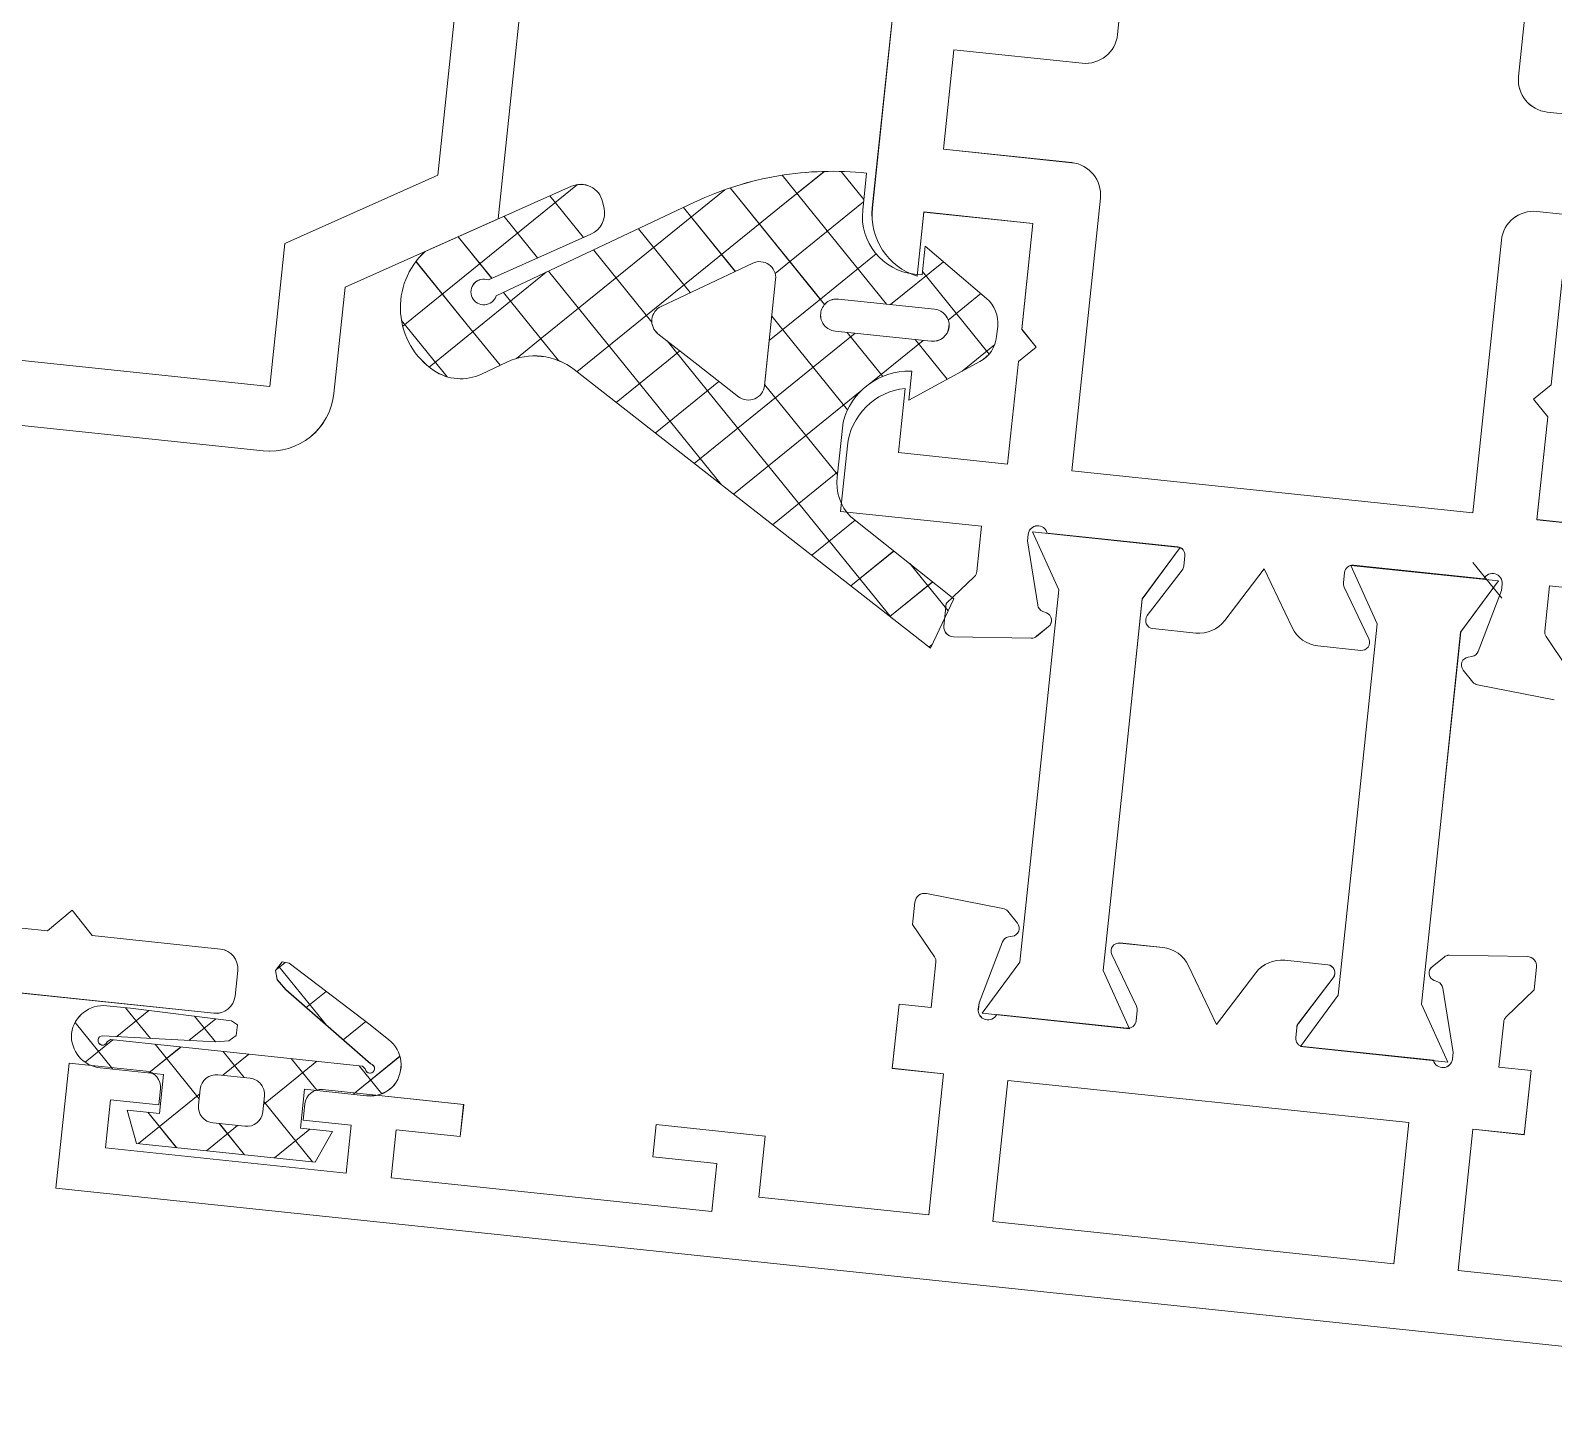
# Model space of a CAD drawing. Header units: millimetres. Extents: x 26282 to 30760, y 1404 to 4574.
# Drawn here: x 29720.885 to 29725.607, y 3449.625 to 3453.949 of the extents above; entities that cross this region are included whole.
import ezdxf

# ---------------------------------------------------------------- set-up
doc = ezdxf.new("R2010")
doc.units = ezdxf.units.MM
doc.header["$LTSCALE"] = 0.25
doc.layers.add('AB-DUV', color=4, linetype='Continuous', lineweight=50)
doc.layers.add('DOĞRAMA', color=30, linetype='Continuous', lineweight=20)

# ---------------------------------------------------------------- blocks, each defined once
blk = doc.blocks.new('CHD60E27', base_point=(-138.6, 7.85))
at = {"color": 1, "linetype": 'Continuous'}
for p, q in [((-115.729976, 50.516652), (-114.729976, 49.516652)), ((-115.729976, 50.516652), (-114.729976, 49.516652)), ((-137.2, 16.75), (-135.7, 16.75)), ((-135.7, 16.75), (-135.7, 15.25))]:
    blk.add_line(p, q, dxfattribs=at)
at = {"color": 40, "linetype": 'Continuous'}
for points in [[(-136.6, 56.65), (-136.6, 51.35), (-134.4, 51.35), (-132.2, 51.35), (-132.2, 52.95), (-130.2, 52.95), (-130.2, 51.95), (-128.790992, 51.95, 0.176327), (-128.630295, 52.008489), (-127.7, 52.789099), (-127, 52.789099, -0.43976), (-126.701142, 52.462953), (-126.911671, 50.056591, -0.176327), (-126.983943, 49.901604), (-127.323223, 49.562323, -0.577351), (-127.741481, 49.674394), (-127.772347, 49.789587, 0.267949), (-127.949124, 49.966363), (-129.9, 50.489099), (-130.1, 50.489099, 0.842899), (-130.2, 49.906257), (-130.2, 45.839099, 0.414213), (-129.949998, 45.589099), (-129.628806, 45.589099, 0.137838), (-129.498553, 45.625711), (-127.980252, 46.552487, -0.585341), (-127.6, 46.339099), (-127.6, 45.002615, -0.261351), (-128.07899, 44.149065), (-129.797634, 43.1), (-128.07899, 42.050935, -0.261351), (-127.6, 41.197385), (-127.6, 39.8609, -0.585341), (-127.980252, 39.647512), (-129.498554, 40.574288, 0.137838), (-129.628807, 40.6109), (-129.95, 40.6109, 0.414213), (-130.199999, 40.360899), (-130.2, 36.293743, 0.842899), (-130.1, 35.710901), (-129.9, 35.7109), (-127.949123, 36.233636, 0.267949), (-127.772347, 36.410413), (-127.741481, 36.525605, -0.577351), (-127.323223, 36.637676), (-126.983943, 36.298396, -0.176327), (-126.911671, 36.143409), (-126.701141, 33.737047, -0.43976), (-127, 33.4109), (-127.7, 33.4109), (-128.630295, 34.191511, 0.176327), (-128.790992, 34.25), (-130.2, 34.25), (-130.2, 33.25), (-132.2, 33.25), (-132.2, 34.85), (-136.6, 34.85), (-136.6, 29.55), (-134.7, 29.55), (-134.7, 26.15), (-135.7, 26.15), (-135.7, 28.15), (-137.2, 28.15), (-137.2, 18.15), (-135.7, 18.15), (-135.7, 20.15), (-134.7, 20.15), (-134.7, 15.75, -0.414213), (-135.199999, 15.25), (-135.7, 15.25), (-135.7, 16.75), (-137.2, 16.75), (-137.2, 9.25), (-135.7, 9.25), (-135.7, 10.75), (-135.2, 10.75, -0.414213), (-134.699999, 10.25), (-134.7, 7.85), (-138.6, 7.85), (-138.6, 7.85), (-138.6, 78.35)], [(-98.599999, 29.85), (-105.740408, 29.85, -0.356298), (-107.699999, 31.450001), (-105.7, 31.45), (-105.7, 34.85), (-109, 34.85), (-109.5, 35.35), (-110, 34.85), (-113.2, 34.85), (-113.2, 31.45), (-111.2, 31.45, -0.356298), (-113.159592, 29.85), (-115.2, 29.85), (-115.2, 34.25), (-116.609007, 34.25, 0.176327), (-116.769704, 34.191511), (-117.7, 33.4109), (-118.4, 33.4109, -0.43976), (-118.698859, 33.737047), (-118.488329, 36.143409, -0.176327), (-118.416057, 36.298397), (-118.076776, 36.637677, -0.577351), (-117.658519, 36.525604), (-117.627652, 36.410413, 0.267949), (-117.450876, 36.233636), (-115.5, 35.7109), (-115.3, 35.7109, 0.842899), (-115.2, 36.293744), (-115.2, 40.3609, 0.414213), (-115.45, 40.6109), (-115.771193, 40.6109, 0.137838), (-115.901446, 40.574288), (-117.419747, 39.647512, -0.585341), (-117.799999, 39.8609), (-117.8, 41.197384, -0.261351), (-117.32101, 42.050935), (-115.602366, 43.1), (-117.321009, 44.149064, -0.261351), (-117.8, 45.002615), (-117.8, 46.339099, -0.585341), (-117.419747, 46.552488), (-115.901445, 45.625712, 0.137838), (-115.771193, 45.5891), (-115.45, 45.589099, 0.414213), (-115.199999, 45.8391), (-115.2, 49.906257, 0.842899), (-115.3, 50.489099), (-115.5, 50.489099), (-117.450876, 49.966364, 0.267949), (-117.627653, 49.789587), (-117.658518, 49.674395, -0.577351), (-118.076776, 49.562322), (-118.416057, 49.901603, -0.176327), (-118.488329, 50.056591), (-118.698858, 52.462953, -0.43976)], [(-117.7, 52.789099), (-116.769704, 52.008489, 0.176327), (-116.609007, 51.95), (-115.2, 51.95), (-115.2, 56.35)]]:
    blk.add_lwpolyline(points, format="xyb", dxfattribs=at)
blk.add_lwpolyline([(-113.2, 54.75), (-113.2, 51.35), (-110, 51.35), (-109.5, 50.85), (-109, 51.35), (-105.7, 51.35)], dxfattribs=at)
blk.add_lwpolyline([(-80.6, 43.1), (-80.6, 49.35), (-99.6, 49.35, -0.414213), (-100.6, 50.35), (-100.6, 54.35), (-103.7, 54.35), (-103.7, 50.35, -0.414213), (-104.699999, 49.350001), (-113.2, 49.35), (-113.2, 36.85), (-104.7, 36.85, -0.414213), (-103.699999, 35.850001), (-103.7, 31.85), (-100.6, 31.85), (-100.6, 35.85, -0.414213), (-99.6, 36.85), (-80.6, 36.85), (-80.6, 43.1)], format="xyb", close=True, dxfattribs=at)
at = {"color": 4, "linetype": 'Continuous'}
for points in [[(-130.210348, 45.762166), (-128.497348, 46.762166), (-122.710348, 46.762166), (-116.923348, 46.762166), (-115.210348, 45.762166), (-115.210348, 50.362166), (-116.910348, 49.362166), (-122.710348, 49.362166), (-128.510348, 49.362166), (-130.210348, 50.362166), (-130.210348, 45.762166)], [(-128.497348, 39.437833), (-130.210348, 40.437833), (-130.210348, 35.837833), (-128.510348, 36.837833), (-122.710348, 36.837833), (-116.910348, 36.837833), (-115.210348, 35.837833), (-115.210348, 40.437833), (-116.923348, 39.437833), (-122.710348, 39.437833), (-128.497348, 39.437833)]]:
    blk.add_lwpolyline(points, close=True, dxfattribs=at)
at = {"color": 40, "linetype": 'Continuous'}
blk.add_lwpolyline([(-134.4, 49.35), (-136.6, 49.35), (-136.6, 36.85), (-132.2, 36.85), (-132.2, 49.35), (-134.4, 49.35)], close=True, dxfattribs=at)
blk = doc.blocks.new('CHD60E28', base_point=(0, -82.8))
at = {"color": 40, "linetype": 'Continuous'}
for points in [[(7.9, -49.7), (7.9, -53.705341), (8.61934, -54.4), (7.9, -55.094658), (7.9, -59.1, -0.414213), (7.3, -59.699999), (6.5, -59.7, -0.414213), (5.9, -59.099999), (5.9, -49.7)], [(42.5, -65.3), (31.308076, -65.3), (28.71, -60.8), (25.4, -60.8, -0.414213), (23.4, -58.799999), (23.4, -48.4)]]:
    blk.add_lwpolyline(points, format="xyb", dxfattribs=at)
blk.add_lwpolyline([(65, -43.55084), (65, -28.301681, 0.414213), (62, -25.301681), (60, -25.30168), (60, -29), (25.4, -29), (25.4, -58.8), (29.864701, -58.8), (32.462777, -63.3), (38, -63.3), (38, -58.8), (65, -58.8), (65, -43.55084)], format="xyb", close=True, dxfattribs=at)
blk = doc.blocks.new('CHD50D23', base_point=(110.983776, 153.85743))
at = {"color": 1, "linetype": 'Continuous'}
for p, q in [((117.791548, 170.671326), (119.381447, 172.261226)), ((119.568875, 171.841832), (119.206204, 172.204502)), ((119.457419, 170.215877), (121.244586, 172.003044)), ((124.138771, 167.271936), (119.568875, 171.841832)), ((119.432791, 169.856596), (118.032092, 171.257294)), ((120.970782, 169.60792), (122.142332, 170.77947)), ((118.315634, 169.074092), (119.457419, 170.215877)), ((121.333881, 167.955505), (119.432791, 169.856596)), ((119.301305, 167.938443), (120.572703, 169.209841)), ((121.747604, 168.263422), (122.91966, 169.435477)), ((119.296707, 167.87136), (118.580823, 168.587243)), ((118.649877, 167.287015), (119.301305, 167.938443)), ((119.145191, 165.661009), (121.37384, 167.889658)), ((124.455498, 162.712568), (119.296707, 167.87136)), ((122.524426, 166.918923), (123.696988, 168.091485)), ((119.160623, 165.886123), (118.364104, 166.682642)), ((120.14134, 164.535837), (122.174977, 166.569474)), ((124.278265, 160.768481), (119.160623, 165.886123)), ((115.348278, 161.864095), (119.145191, 165.661009)), ((119.024539, 163.900887), (117.547506, 165.37792)), ((121.172168, 163.445345), (122.976114, 165.249291)), ((118.528593, 162.275512), (116.730908, 164.073197)), ((118.989078, 163.383575), (119.611946, 164.006444)), ((119.345191, 163.580234), (119.024539, 163.900887)), ((121.973305, 162.125161), (123.777251, 163.929107)), ((111.799457, 156.193954), (118.989078, 163.383575)), ((120.452072, 158.230713), (115.91431, 162.768475)), ((121.603057, 159.633594), (124.527445, 162.557981)), ((118.720503, 157.840961), (115.097712, 161.463753)), ((116.041968, 158.315145), (118.584254, 160.857431)), ((118.064864, 158.216721), (120.705574, 160.857431)), ((121.299351, 159.504754), (119.946674, 160.857431)), ((121.452072, 157.361288), (125.087016, 160.996232)), ((122.788808, 160.136617), (122.034401, 160.891024)), ((125.34237, 159.704376), (124.278265, 160.768481)), ((116.124999, 158.315145), (114.281114, 160.15903)), ((124.529431, 158.395995), (122.788808, 160.136617)), ((121.237452, 159.267988), (121.603057, 159.633594)), ((122.965684, 157.838422), (121.299351, 159.504754)), ((124.608099, 158.395995), (125.396213, 159.184109)), ((114.691525, 157.627299), (113.464516, 158.854308)), ((119.211984, 157.24252), (120.452072, 158.482608)), ((113.865869, 156.331635), (112.647918, 157.549586)), ((120.452072, 156.109392), (118.977527, 157.583937)), ((122.94395, 155.738834), (121.452072, 157.230713)), ((119.332913, 155.242129), (120.452072, 156.361288)), ((120.244395, 154.032291), (122.569534, 156.35743)), ((113.040212, 155.035971), (111.83132, 156.244863)), ((112.193401, 154.466577), (113.52755, 155.800727)), ((122.081038, 154.480426), (121.159141, 155.402323)), ((111.107571, 154.847292), (111.014722, 154.940141)), ((120.547923, 153.892221), (119.627241, 154.812903))]:
    blk.add_line(p, q, dxfattribs=at)
for points in [[(117.942326, 171.103172, -0.229763), (119.601084, 172.311706, -0.229763), (121.577, 171.756923), (124.065182, 167.454881, -0.472021), (123.686104, 166.442525), (123.493312, 166.376425, -0.353954), (122.651853, 166.698377), (120.910699, 169.711911, 2.506605), (120.443837, 169.422198), (123.974866, 163.603459, -0.068514), (125.058809, 161.099606, -0.068514), (125.425814, 158.395994), (124.268132, 158.395995, 0.414213), (122.468133, 156.595995), (122.468132, 156.35743), (123.368132, 156.35743), (121.951762, 154.2919, -0.247171), (121.127035, 153.857431), (120.80923, 153.85743, -0.247171), (119.984502, 154.2919), (118.568132, 156.35743), (119.468132, 156.35743), (119.468132, 156.395995, 0.347266), (117.672353, 158.315146), (115.962865, 158.315145, 0.239382), (114.781982, 157.769249), (112.588983, 154.327878), (110.983776, 154.890697), (118.422358, 166.775718, 0.283277), (118.436838, 168.874362), (117.984154, 169.620334, -0.264505), (117.942326, 171.103172)], [(118.960417, 162.96546), (118.120011, 161.622698, 0.58904), (118.543842, 160.857431), (121.854332, 160.857431, 0.584485), (122.281783, 161.616824), (120.652103, 164.302354, 0.558043), (119.800823, 164.308222), (118.960417, 162.96546)], [(120.952072, 159.35743, 0.414214), (120.452072, 158.85743), (120.452072, 155.85743, 1), (121.452072, 155.85743), (121.452072, 158.85743, 0.414214), (120.952072, 159.35743)]]:
    blk.add_lwpolyline(points, format="xyb", close=True, dxfattribs=at)
blk = doc.blocks.new('CHD40D08', base_point=(-2.21267, -2.905012))
at = {"color": 1, "linetype": 'Continuous'}
for p, q in [((0, 5.969856), (1.319355, 7.289211)), ((0.12533, 6.85077), (0.904473, 6.071627)), ((1.017205, 5.958895), (1.924654, 5.051445)), ((1.069674, 4.91821), (1.934707, 5.783243)), ((-2.21267, 4.946129), (-0.482761, 3.21622)), ((-2.21267, 3.757186), (-1.21267, 4.757186)), ((-0.632316, 3.21622), (0.904473, 4.753009)), ((0, 4.854779), (0.904473, 3.950306)), ((1.129836, 3.724943), (1.8882, 2.96658)), ((1.171493, 2.898708), (1.899747, 3.626962)), ((-2.21267, 2.824809), (-1.333018, 1.945157)), ((-2.21267, 1.635866), (-1.333018, 2.515518)), ((0.166981, 2.566478), (0.904473, 1.828986)), ((0.166982, 1.894197), (0.904473, 2.631688)), ((-2.21267, -0.485455), (-0.510996, 1.216219)), ((-0.604081, 1.21622), (0.039793, 0.572346)), ((2.045652, -0.469774), (3.706779, 1.191354)), ((3.601991, 1.252788), (3.846916, 1.007863)), ((-2.21267, 0.703488), (-1.21267, -0.296512)), ((0.039793, 0.572346), (0.904473, -0.292334)), ((0.061836, -0.332269), (0.904473, 0.510368)), ((2.524604, 0.208855), (3.086884, -0.353425)), ((0, -0.394105), (0.061836, -0.332269)), ((1.646901, -1.034763), (2.284292, -1.672154)), ((-0.000001, -1.509181), (0.092774, -1.601955)), ((0.092774, -1.601955), (1.325459, -2.834641)), ((0.115405, -2.400021), (0.904473, -1.610952))]:
    blk.add_line(p, q, dxfattribs=at)
for points in [[(3.56458, 1.274721), (3.853054, 1.105598), (3.839039, 0.882431), (2.197611, -1.814579), (1.801975, -2.439764, -0.413949), (0.422965, -2.750501, -0.119976), (0.112064, -2.393627, -0.119976), (-0.000001, -1.93378), (0, 0), (-1.21267, 0), (-1.21267, -1), (-2.21267, -0.565218), (-2.21267, 5.005452), (-1.21267, 5.396757), (-1.21267, 4.396757), (0, 4.396757), (0, 6.36622, -0.404548), (0.967353, 7.365686, -0.404548), (1.934706, 6.366219), (1.934707, 5.626366), (1.87951, 2.469611), (1.772015, 2.273538), (1.437813, 2.284888), (1.245523, 2.492312), (1.171532, 2.897929), (0.995458, 6.390233, 2.044702), (0.823804, 6.2417), (0.904473, 6.143585), (0.904473, -1.711145), (0.823804, -1.809259, 2.04471), (0.995459, -1.957792), (3.011747, 0.899087), (3.291174, 1.202272), (3.56458, 1.274721)], [(0.020535, 1.362666, 0.198912), (0.166982, 1.71622), (0.166981, 2.71622, 0.414213), (-0.333018, 3.21622), (-0.833018, 3.21622, 0.414213), (-1.333018, 2.71622), (-1.333018, 1.716219, 0.414213), (-0.833018, 1.21622), (-0.333018, 1.216219, 0.198912), (0.020535, 1.362666)]]:
    blk.add_lwpolyline(points, format="xyb", close=True, dxfattribs=at)
blk = doc.blocks.new('A$C3DEF5641')
at = {"layer": 'DOĞRAMA', "color": 163, "rotation": 90}
for name, p in [('CHD60E28', (451.083, 51.924)), ('CHD50D23', (449.332, 71.395)), ('CHD40D08', (433.332, 53.562))]:
    blk.add_blockref(name, p, dxfattribs=at)
at = {"layer": 'DOĞRAMA', "color": 163, "xscale": -1, "rotation": 270}
blk.add_blockref('CHD60E27', (423.083, 51.924), dxfattribs=at)
blk = doc.blocks.new('A$C187D15ED')
at = {"layer": 'DOĞRAMA', "color": 163, "xscale": 0.1, "yscale": 0.1, "zscale": 0.1, "rotation": 354.0084398994581}
blk.add_blockref('A$C3DEF5641', (10107.9214, 3244.5853, 0), dxfattribs=at)
blk.add_blockref('A$C3DEF5641', (10107.9214, 3244.5853, 0), dxfattribs=at)

msp = doc.modelspace()

# ---------------------------------------------------------------- block references
at = {"layer": 'AB-DUV', "ltscale": 100}
msp.add_blockref('A$C187D15ED', (19570.4239, 205.0275, 5.1264), dxfattribs=at)

# ---------------------------------------------------------------- next in the draw order: linework, layer by layer
at = {"layer": 'DOĞRAMA', "color": 1, "linetype": 'Continuous'}
for p, q in [((29723.3466, 3453.5122, 5.1264), (29723.2297, 3453.4175, 5.1264)), ((29723.3466, 3453.5122, 5.1264), (29723.2297, 3453.4175, 5.1264)), ((29723.4691, 3453.4255, 5.1264), (29723.3989, 3453.5121, 5.1264)), ((29723.4691, 3453.4255, 5.1264), (29723.3989, 3453.5121, 5.1264)), ((29722.5815, 3453.4715, 5.1264), (29722.0793, 3453.0647, 5.1264)), ((29722.5815, 3453.4715, 5.1264), (29722.0793, 3453.0647, 5.1264)), ((29723.3146, 3453.1395, 5.1264), (29723.0543, 3453.4609, 5.1264)), ((29723.3146, 3453.1395, 5.1264), (29723.0543, 3453.4609, 5.1264)), ((29723.5391, 3453.1008, 5.1264), (29723.2155, 3453.5003, 5.1264)), ((29723.5391, 3453.1008, 5.1264), (29723.2155, 3453.5003, 5.1264)), ((29723.0382, 3453.4554, 5.1264), (29722.4713, 3452.9962, 5.1264)), ((29723.0382, 3453.4554, 5.1264), (29722.4713, 3452.9962, 5.1264)), ((29722.5997, 3453.3072, 5.1264), (29722.4953, 3453.4361, 5.1264)), ((29722.5997, 3453.3072, 5.1264), (29722.4953, 3453.4361, 5.1264)), ((29723.2297, 3453.4175, 5.1264), (29722.6673, 3452.9619, 5.1264)), ((29723.2297, 3453.4175, 5.1264), (29722.6673, 3452.9619, 5.1264)), ((29723.4683, 3453.4177, 5.1264), (29723.277, 3453.2627, 5.1264)), ((29723.4683, 3453.4177, 5.1264), (29723.277, 3453.2627, 5.1264)), ((29722.4579, 3453.244, 5.1264), (29722.3536, 3453.3728, 5.1264)), ((29722.4579, 3453.244, 5.1264), (29722.3536, 3453.3728, 5.1264)), ((29723.0707, 3453.2024, 5.1264), (29722.9101, 3453.4006, 5.1264)), ((29723.0707, 3453.2024, 5.1264), (29722.9101, 3453.4006, 5.1264)), ((29722.9311, 3453.1365, 5.1264), (29722.7705, 3453.3347, 5.1264)), ((29722.9311, 3453.1365, 5.1264), (29722.7705, 3453.3347, 5.1264)), ((29722.3161, 3453.1808, 5.1264), (29722.2118, 3453.3095, 5.1264)), ((29722.3161, 3453.1808, 5.1264), (29722.2118, 3453.3095, 5.1264)), ((29722.2398, 3453.0366, 5.1264), (29722.0807, 3453.233, 5.1264)), ((29722.2398, 3453.0366, 5.1264), (29722.0807, 3453.233, 5.1264)), ((29722.8118, 3453.0453, 5.1264), (29722.6308, 3453.2688, 5.1264)), ((29722.8118, 3453.0453, 5.1264), (29722.6308, 3453.2688, 5.1264)), ((29723.277, 3453.2627, 5.1264), (29723.1941, 3453.1956, 5.1264)), ((29723.277, 3453.2627, 5.1264), (29723.1941, 3453.1956, 5.1264)), ((29723.5074, 3453.2563, 5.1264), (29723.3243, 3453.108, 5.1264)), ((29723.5074, 3453.2563, 5.1264), (29723.3243, 3453.108, 5.1264)), ((29723.716, 3453.2322, 5.1264), (29723.552, 3453.0994, 5.1264)), ((29723.716, 3453.2322, 5.1264), (29723.552, 3453.0994, 5.1264)), ((29722.4842, 3453.1996, 5.1264), (29722.2753, 3453.0304, 5.1264)), ((29722.4842, 3453.1996, 5.1264), (29722.2753, 3453.0304, 5.1264)), ((29722.6895, 3452.958, 5.1264), (29722.4912, 3453.2029, 5.1264)), ((29722.6895, 3452.958, 5.1264), (29722.4912, 3453.2029, 5.1264)), ((29723.8575, 3452.946, 5.1264), (29723.6506, 3453.2015, 5.1264)), ((29723.8575, 3452.946, 5.1264), (29723.6506, 3453.2015, 5.1264)), ((29722.4647, 3452.9973, 5.1264), (29722.3515, 3453.137, 5.1264)), ((29722.4647, 3452.9973, 5.1264), (29722.3515, 3453.137, 5.1264)), ((29723.3472, 3453.0994, 5.1264), (29723.3146, 3453.1395, 5.1264)), ((29723.3472, 3453.0994, 5.1264), (29723.3146, 3453.1395, 5.1264)), ((29723.8321, 3453.1333, 5.1264), (29723.7308, 3453.0512, 5.1264)), ((29723.8321, 3453.1333, 5.1264), (29723.7308, 3453.0512, 5.1264)), ((29723.3243, 3453.108, 5.1264), (29723.1756, 3452.9876, 5.1264)), ((29723.3243, 3453.108, 5.1264), (29723.1756, 3452.9876, 5.1264)), ((29722.1771, 3452.8757, 5.1264), (29722.0356, 3453.0504, 5.1264)), ((29722.1771, 3452.8757, 5.1264), (29722.0356, 3453.0504, 5.1264)), ((29722.0793, 3453.0647, 5.1264), (29722.0394, 3453.0324, 5.1264)), ((29722.0793, 3453.0647, 5.1264), (29722.0394, 3453.0324, 5.1264)), ((29722.3414, 3452.9111, 5.1264), (29722.2398, 3453.0366, 5.1264)), ((29722.3414, 3452.9111, 5.1264), (29722.2398, 3453.0366, 5.1264)), ((29723.4186, 3452.7729, 5.1264), (29723.1836, 3453.0631, 5.1264)), ((29723.4186, 3452.7729, 5.1264), (29723.1836, 3453.0631, 5.1264)), ((29722.2753, 3453.0304, 5.1264), (29722.1214, 3452.9057, 5.1264)), ((29722.2753, 3453.0304, 5.1264), (29722.1214, 3452.9057, 5.1264)), ((29722.4713, 3452.9962, 5.1264), (29722.3926, 3452.9324, 5.1264)), ((29722.4713, 3452.9962, 5.1264), (29722.3926, 3452.9324, 5.1264)), ((29722.5227, 3452.9257, 5.1264), (29722.4647, 3452.9973, 5.1264)), ((29722.5227, 3452.9257, 5.1264), (29722.4647, 3452.9973, 5.1264)), ((29723.4422, 3453.0104, 5.1264), (29722.9435, 3452.6065, 5.1264)), ((29723.4422, 3453.0104, 5.1264), (29722.9435, 3452.6065, 5.1264)), ((29723.5275, 3452.8768, 5.1264), (29723.4171, 3453.0131, 5.1264)), ((29723.5275, 3452.8768, 5.1264), (29723.4171, 3453.0131, 5.1264)), ((29723.6531, 3452.9883, 5.1264), (29723.4911, 3452.857, 5.1264)), ((29723.6531, 3452.9883, 5.1264), (29723.4911, 3452.857, 5.1264)), ((29723.7277, 3452.8679, 5.1264), (29723.6281, 3452.9909, 5.1264)), ((29723.7277, 3452.8679, 5.1264), (29723.6281, 3452.9909, 5.1264)), ((29722.6673, 3452.9619, 5.1264), (29722.5798, 3452.891, 5.1264)), ((29722.6673, 3452.9619, 5.1264), (29722.5798, 3452.891, 5.1264)), ((29723.0275, 3452.5408, 5.1264), (29722.6895, 3452.958, 5.1264)), ((29723.0275, 3452.5408, 5.1264), (29722.6895, 3452.958, 5.1264)), ((29722.9144, 3452.9187, 5.1264), (29722.859, 3452.9872, 5.1264)), ((29722.9144, 3452.9187, 5.1264), (29722.859, 3452.9872, 5.1264)), ((29722.8986, 3452.9562, 5.1264), (29722.8633, 3452.9276, 5.1264)), ((29722.8986, 3452.9562, 5.1264), (29722.8633, 3452.9276, 5.1264)), ((29723.8746, 3452.9747, 5.1264), (29723.7735, 3452.8927, 5.1264)), ((29723.8746, 3452.9747, 5.1264), (29723.7735, 3452.8927, 5.1264)), ((29722.8633, 3452.9276, 5.1264), (29722.701, 3452.7962, 5.1264)), ((29722.8633, 3452.9276, 5.1264), (29722.701, 3452.7962, 5.1264)), ((29723.5544, 3452.1286, 5.1264), (29722.9144, 3452.9187, 5.1264)), ((29723.5544, 3452.1286, 5.1264), (29722.9144, 3452.9187, 5.1264)), ((29723.0198, 3452.8614, 5.1264), (29722.8223, 3452.7013, 5.1264)), ((29723.0198, 3452.8614, 5.1264), (29722.8223, 3452.7013, 5.1264)), ((29723.3877, 3452.5727, 5.1264), (29723.1614, 3452.8521, 5.1264)), ((29723.3877, 3452.5727, 5.1264), (29723.1614, 3452.8521, 5.1264)), ((29723.4628, 3452.8342, 5.1264), (29723.0647, 3452.5117, 5.1264)), ((29723.4628, 3452.8342, 5.1264), (29723.0647, 3452.5117, 5.1264)), ((29723.3886, 3452.581, 5.1264), (29723.186, 3452.4168, 5.1264)), ((29723.3886, 3452.581, 5.1264), (29723.186, 3452.4168, 5.1264)), ((29723.442, 3452.4312, 5.1264), (29723.3072, 3452.322, 5.1264)), ((29723.442, 3452.4312, 5.1264), (29723.3072, 3452.322, 5.1264)), ((29723.5623, 3452.3356, 5.1264), (29723.4284, 3452.2272, 5.1264)), ((29723.5623, 3452.3356, 5.1264), (29723.4284, 3452.2272, 5.1264)), ((29723.7303, 3452.1498, 5.1264), (29723.6115, 3452.2964, 5.1264)), ((29723.7303, 3452.1498, 5.1264), (29723.6115, 3452.2964, 5.1264)), ((29725.4466, 3452.1898, 5.1264), (29725.3576, 3452.2997, 5.1264)), ((29725.4466, 3452.1898, 5.1264), (29725.3576, 3452.2997, 5.1264)), ((29725.4466, 3452.1898, 5.1264), (29725.3576, 3452.2997, 5.1264)), ((29725.4466, 3452.1898, 5.1264), (29725.3576, 3452.2997, 5.1264)), ((29723.6825, 3452.2399, 5.1264), (29723.5497, 3452.1323, 5.1264)), ((29723.6825, 3452.2399, 5.1264), (29723.5497, 3452.1323, 5.1264)), ((29723.6811, 3452.0458, 5.1264), (29723.6709, 3452.0375, 5.1264)), ((29723.6811, 3452.0458, 5.1264), (29723.6709, 3452.0375, 5.1264)), ((29721.6481, 3451.0383, 5.1264), (29721.675, 3451.0601, 5.1264)), ((29721.6481, 3451.0383, 5.1264), (29721.675, 3451.0601, 5.1264)), ((29721.8031, 3450.8655, 5.1264), (29721.6553, 3451.0481, 5.1264)), ((29721.8031, 3450.8655, 5.1264), (29721.6553, 3451.0481, 5.1264)), ((29721.7407, 3450.9203, 5.1264), (29721.8024, 3450.9703, 5.1264)), ((29721.7407, 3450.9203, 5.1264), (29721.8024, 3450.9703, 5.1264)), ((29721.1531, 3450.8304, 5.1264), (29721.2528, 3450.9111, 5.1264)), ((29721.1531, 3450.8304, 5.1264), (29721.2528, 3450.9111, 5.1264)), ((29721.2571, 3450.8247, 5.1264), (29721.1801, 3450.9198, 5.1264)), ((29721.2571, 3450.8247, 5.1264), (29721.1801, 3450.9198, 5.1264)), ((29721.1413, 3450.7293, 5.1264), (29721.0239, 3450.8743, 5.1264)), ((29721.1413, 3450.7293, 5.1264), (29721.0239, 3450.8743, 5.1264)), ((29721.3764, 3450.8182, 5.1264), (29721.4597, 3450.8858, 5.1264)), ((29721.3764, 3450.8182, 5.1264), (29721.4597, 3450.8858, 5.1264)), ((29721.459, 3450.8138, 5.1264), (29721.3942, 3450.8938, 5.1264)), ((29721.459, 3450.8138, 5.1264), (29721.3942, 3450.8938, 5.1264)), ((29721.8552, 3450.82, 5.1264), (29721.9252, 3450.8767, 5.1264)), ((29721.8552, 3450.82, 5.1264), (29721.9252, 3450.8767, 5.1264)), ((29721.055, 3450.751, 5.1264), (29721.1407, 3450.8203, 5.1264)), ((29721.055, 3450.751, 5.1264), (29721.1407, 3450.8203, 5.1264)), ((29721.2522, 3450.7177, 5.1264), (29721.3516, 3450.7982, 5.1264)), ((29721.2522, 3450.7177, 5.1264), (29721.3516, 3450.7982, 5.1264)), ((29721.4086, 3450.6377, 5.1264), (29721.2718, 3450.8066, 5.1264)), ((29721.4086, 3450.6377, 5.1264), (29721.2718, 3450.8066, 5.1264)), ((29721.4816, 3450.7104, 5.1264), (29721.5626, 3450.776, 5.1264)), ((29721.4816, 3450.7104, 5.1264), (29721.5626, 3450.776, 5.1264)), ((29721.5484, 3450.7034, 5.1264), (29721.4828, 3450.7844, 5.1264)), ((29721.5484, 3450.7034, 5.1264), (29721.4828, 3450.7844, 5.1264)), ((29721.8954, 3450.6595, 5.1264), (29722.0308, 3450.7692, 5.1264)), ((29721.8954, 3450.6595, 5.1264), (29722.0308, 3450.7692, 5.1264)), ((29721.6786, 3450.6769, 5.1264), (29721.7736, 3450.7539, 5.1264)), ((29721.6786, 3450.6769, 5.1264), (29721.7736, 3450.7539, 5.1264)), ((29721.7688, 3450.6697, 5.1264), (29721.6938, 3450.7623, 5.1264)), ((29721.7688, 3450.6697, 5.1264), (29721.6938, 3450.7623, 5.1264)), ((29721.975, 3450.6534, 5.1264), (29721.9047, 3450.7401, 5.1264)), ((29721.975, 3450.6534, 5.1264), (29721.9047, 3450.7401, 5.1264)), ((29721.6078, 3450.6196, 5.1264), (29721.6786, 3450.6769, 5.1264)), ((29721.6078, 3450.6196, 5.1264), (29721.6786, 3450.6769, 5.1264)), ((29721.2201, 3450.4986, 5.1264), (29721.4102, 3450.6526, 5.1264)), ((29721.2201, 3450.4986, 5.1264), (29721.4102, 3450.6526, 5.1264)), ((29721.7603, 3450.4419, 5.1264), (29721.6088, 3450.6289, 5.1264)), ((29721.7603, 3450.4419, 5.1264), (29721.6088, 3450.6289, 5.1264)), ((29721.7743, 3450.6629, 5.1264), (29721.7688, 3450.6697, 5.1264)), ((29721.7743, 3450.6629, 5.1264), (29721.7688, 3450.6697, 5.1264)), ((29721.8852, 3450.6512, 5.1264), (29721.8954, 3450.6595, 5.1264)), ((29721.8852, 3450.6512, 5.1264), (29721.8954, 3450.6595, 5.1264)), ((29721.3383, 3450.4862, 5.1264), (29721.2493, 3450.596, 5.1264)), ((29721.3383, 3450.4862, 5.1264), (29721.2493, 3450.596, 5.1264)), ((29721.431, 3450.4764, 5.1264), (29721.5277, 3450.5547, 5.1264)), ((29721.431, 3450.4764, 5.1264), (29721.5277, 3450.5547, 5.1264)), ((29721.5493, 3450.464, 5.1264), (29721.471, 3450.5607, 5.1264)), ((29721.5493, 3450.464, 5.1264), (29721.471, 3450.5607, 5.1264)), ((29721.642, 3450.4543, 5.1264), (29721.7519, 3450.5433, 5.1264)), ((29721.642, 3450.4543, 5.1264), (29721.7519, 3450.5433, 5.1264)), ((29721.8799, 3450.5562, 5.1264), (29721.7307, 3450.5718, 5.1264)), ((29721.8799, 3450.5562, 5.1264), (29721.7307, 3450.5718, 5.1264)), ((29721.8643, 3450.407, 5.1264), (29721.8799, 3450.5562, 5.1264)), ((29721.8643, 3450.407, 5.1264), (29721.8799, 3450.5562, 5.1264))]:
    msp.add_line(p, q, dxfattribs=at)
at = {"layer": 'DOĞRAMA', "color": 40, "linetype": 'Continuous', "elevation": 5.1264}
for points in [[(29720.5242, 3456.9426), (29719.0076, 3457.1018, 0.414213), (29718.678, 3456.8347), (29718.6571, 3456.6358), (29719.0249, 3456.5972), (29718.6637, 3453.1561), (29721.6275, 3452.845), (29721.6741, 3453.2891), (29722.1487, 3453.5005), (29722.2065, 3454.0512), (29721.759, 3454.0982), (29722.0408, 3456.7834), (29720.5242, 3456.9426)], [(29720.5242, 3456.9426), (29719.0076, 3457.1018, 0.414213), (29718.678, 3456.8347), (29718.6571, 3456.6358), (29719.0249, 3456.5972), (29718.6637, 3453.1561), (29721.6275, 3452.845), (29721.6741, 3453.2891), (29722.1487, 3453.5005), (29722.2065, 3454.0512), (29721.759, 3454.0982), (29722.0408, 3456.7834), (29720.5242, 3456.9426)], [(29725.0757, 3455.761), (29725.6973, 3455.6958), (29725.4989, 3453.8062, 0.414213), (29725.5879, 3453.6963), (29725.9858, 3453.6545), (29725.9534, 3453.3462), (29725.5556, 3453.388, 0.414213), (29725.4457, 3453.299), (29725.357, 3452.4536), (29724.1138, 3452.5841), (29724.2025, 3453.4294, 0.414213), (29724.1135, 3453.5393), (29723.7157, 3453.5811), (29723.7481, 3453.8894), (29724.1459, 3453.8476, 0.414213), (29724.2558, 3453.9367), (29724.4541, 3455.8263), (29725.0757, 3455.761)], [(29725.0757, 3455.761), (29725.6973, 3455.6958), (29725.4989, 3453.8062, 0.414213), (29725.5879, 3453.6963), (29725.9858, 3453.6545), (29725.9534, 3453.3462), (29725.5556, 3453.388, 0.414213), (29725.4457, 3453.299), (29725.357, 3452.4536), (29724.1138, 3452.5841), (29724.2025, 3453.4294, 0.414213), (29724.1135, 3453.5393), (29723.7157, 3453.5811), (29723.7481, 3453.8894), (29724.1459, 3453.8476, 0.414213), (29724.2558, 3453.9367), (29724.4541, 3455.8263), (29725.0757, 3455.761)]]:
    msp.add_lwpolyline(points, format="xyb", close=True, dxfattribs=at)
for points in [[(29722.4524, 3454.4779), (29722.3356, 3453.3648), (29721.8609, 3453.1534), (29721.8264, 3452.8242, -0.414213), (29721.6066, 3452.6461), (29720.5723, 3452.7547)], [(29722.4524, 3454.4779), (29722.3356, 3453.3648), (29721.8609, 3453.1534), (29721.8264, 3452.8242, -0.414213), (29721.6066, 3452.6461), (29720.5723, 3452.7547)], [(29723.57, 3454.1092), (29723.4955, 3453.399, 0.356298), (29723.6342, 3453.1875), (29723.655, 3453.3864), (29723.9932, 3453.3509), (29723.9587, 3453.0227), (29724.0032, 3452.9677), (29723.9483, 3452.9232), (29723.9149, 3452.605), (29723.5768, 3452.6405), (29723.5976, 3452.8394, 0.356298), (29723.418, 3452.6612), (29723.3967, 3452.4583), (29723.8343, 3452.4123), (29723.8196, 3452.2722, -0.176327), (29723.8121, 3452.2568), (29723.7248, 3452.1724), (29723.7175, 3452.1028, 0.43976), (29723.7468, 3452.0697), (29723.9883, 3452.0655, 0.176327), (29724.0045, 3452.0711), (29724.0418, 3452.1013, 0.577351), (29724.035, 3452.1441), (29724.0239, 3452.1483, -0.267949), (29724.0081, 3452.1678), (29723.9765, 3452.3672), (29723.9786, 3452.3871, -0.842899), (29724.0376, 3452.391), (29724.4421, 3452.3485, -0.414213), (29724.4644, 3452.3211), (29724.461, 3452.2891, -0.137838), (29724.456, 3452.2765), (29724.348, 3452.1352, 0.585341), (29724.3652, 3452.0952), (29724.4982, 3452.0812, 0.261351), (29724.588, 3452.12), (29724.7103, 3452.2799), (29724.7967, 3452.0981, 0.261351), (29724.8766, 3452.0415), (29725.0095, 3452.0276, 0.585341), (29725.0347, 3452.0631), (29724.9584, 3452.2238, -0.137838), (29724.9561, 3452.2372), (29724.9595, 3452.2691, -0.414213), (29724.9869, 3452.2914), (29725.3914, 3452.2489, -0.842899), (29725.4483, 3452.2329), (29725.4463, 3452.213), (29725.3739, 3452.0244, -0.267949), (29725.3545, 3452.0087), (29725.3427, 3452.0068, 0.577351), (29725.3272, 3451.9664), (29725.3574, 3451.9291, 0.176327), (29725.372, 3451.9203), (29725.6092, 3451.8742, 0.43976)], [(29723.57, 3454.1092), (29723.4955, 3453.399, 0.356298), (29723.6342, 3453.1875), (29723.655, 3453.3864), (29723.9932, 3453.3509), (29723.9587, 3453.0227), (29724.0032, 3452.9677), (29723.9483, 3452.9232), (29723.9149, 3452.605), (29723.5768, 3452.6405), (29723.5976, 3452.8394, 0.356298), (29723.418, 3452.6612), (29723.3967, 3452.4583), (29723.8343, 3452.4123), (29723.8196, 3452.2722, -0.176327), (29723.8121, 3452.2568), (29723.7248, 3452.1724), (29723.7175, 3452.1028, 0.43976), (29723.7468, 3452.0697), (29723.9883, 3452.0655, 0.176327), (29724.0045, 3452.0711), (29724.0418, 3452.1013, 0.577351), (29724.035, 3452.1441), (29724.0239, 3452.1483, -0.267949), (29724.0081, 3452.1678), (29723.9765, 3452.3672), (29723.9786, 3452.3871, -0.842899), (29724.0376, 3452.391), (29724.4421, 3452.3485, -0.414213), (29724.4644, 3452.3211), (29724.461, 3452.2891, -0.137838), (29724.456, 3452.2765), (29724.348, 3452.1352, 0.585341), (29724.3652, 3452.0952), (29724.4982, 3452.0812, 0.261351), (29724.588, 3452.12), (29724.7103, 3452.2799), (29724.7967, 3452.0981, 0.261351), (29724.8766, 3452.0415), (29725.0095, 3452.0276, 0.585341), (29725.0347, 3452.0631), (29724.9584, 3452.2238, -0.137838), (29724.9561, 3452.2372), (29724.9595, 3452.2691, -0.414213), (29724.9869, 3452.2914), (29725.3914, 3452.2489, -0.842899), (29725.4483, 3452.2329), (29725.4463, 3452.213), (29725.3739, 3452.0244, -0.267949), (29725.3545, 3452.0087), (29725.3427, 3452.0068, 0.577351), (29725.3272, 3451.9664), (29725.3574, 3451.9291, 0.176327), (29725.372, 3451.9203), (29725.6092, 3451.8742, 0.43976)], [(29725.652, 3451.9702), (29725.5841, 3452.0708, -0.176327), (29725.58, 3452.0874), (29725.5947, 3452.2276), (29726.0323, 3452.1816)], [(29725.652, 3451.9702), (29725.5841, 3452.0708, -0.176327), (29725.58, 3452.0874), (29725.5947, 3452.2276), (29726.0323, 3452.1816)], [(29725.8387, 3450.0502), (29725.3116, 3450.1055), (29725.3346, 3450.3243), (29725.3576, 3450.5431), (29725.5167, 3450.5264), (29725.5376, 3450.7253), (29725.4381, 3450.7358), (29725.4528, 3450.8759, -0.176327), (29725.4603, 3450.8913), (29725.5477, 3450.9756), (29725.555, 3451.0453, 0.43976), (29725.5256, 3451.0784), (29725.2841, 3451.0826, 0.176327), (29725.268, 3451.077), (29725.2307, 3451.0468, 0.577351), (29725.2374, 3451.004), (29725.2486, 3450.9998, -0.267949), (29725.2643, 3450.9803), (29725.2959, 3450.7808), (29725.2939, 3450.761, -0.842899), (29725.2348, 3450.7571), (29724.8304, 3450.7995, -0.414213), (29724.8081, 3450.827), (29724.8115, 3450.859, -0.137838), (29724.8165, 3450.8715), (29724.9245, 3451.0129, 0.585341), (29724.9072, 3451.0529), (29724.7743, 3451.0669, 0.261351), (29724.6844, 3451.0281), (29724.5621, 3450.8682), (29724.4757, 3451.05, 0.261351), (29724.3959, 3451.1066), (29724.2629, 3451.1205, 0.585341), (29724.2377, 3451.0849), (29724.3141, 3450.9243, -0.137838), (29724.3164, 3450.9109), (29724.313, 3450.879, -0.414213), (29724.2855, 3450.8567), (29723.881, 3450.8992, -0.842899), (29723.8241, 3450.9152), (29723.8262, 3450.9351), (29723.8985, 3451.1237, -0.267949), (29723.918, 3451.1394), (29723.9298, 3451.1413, 0.577351), (29723.9453, 3451.1817), (29723.9151, 3451.219, 0.176327), (29723.9004, 3451.2278), (29723.6633, 3451.2738, 0.43976), (29723.6277, 3451.2475), (29723.6204, 3451.1779), (29723.6883, 3451.0772, -0.176327), (29723.6925, 3451.0606), (29723.6778, 3450.9205), (29723.5783, 3450.931), (29723.5574, 3450.732), (29723.7166, 3450.7153), (29723.6706, 3450.2777), (29723.1435, 3450.3331), (29723.1634, 3450.522), (29722.8252, 3450.5575), (29722.8148, 3450.4581), (29723.0137, 3450.4372), (29722.998, 3450.288), (29722.0035, 3450.3924), (29722.0192, 3450.5416), (29722.2181, 3450.5207), (29722.2285, 3450.6202), (29721.7909, 3450.6661, 0.414213), (29721.736, 3450.6216), (29721.7307, 3450.5718), (29721.8799, 3450.5562), (29721.8643, 3450.407), (29721.1184, 3450.4853), (29721.134, 3450.6345), (29721.2832, 3450.6188), (29721.2884, 3450.6685, 0.414213), (29721.2439, 3450.7235), (29721.0052, 3450.7485), (29720.9645, 3450.3607), (29720.9645, 3450.3607), (29727.976, 3449.6248)], [(29725.8387, 3450.0502), (29725.3116, 3450.1055), (29725.3346, 3450.3243), (29725.3576, 3450.5431), (29725.5167, 3450.5264), (29725.5376, 3450.7253), (29725.4381, 3450.7358), (29725.4528, 3450.8759, -0.176327), (29725.4603, 3450.8913), (29725.5477, 3450.9756), (29725.555, 3451.0453, 0.43976), (29725.5256, 3451.0784), (29725.2841, 3451.0826, 0.176327), (29725.268, 3451.077), (29725.2307, 3451.0468, 0.577351), (29725.2374, 3451.004), (29725.2486, 3450.9998, -0.267949), (29725.2643, 3450.9803), (29725.2959, 3450.7808), (29725.2939, 3450.761, -0.842899), (29725.2348, 3450.7571), (29724.8304, 3450.7995, -0.414213), (29724.8081, 3450.827), (29724.8115, 3450.859, -0.137838), (29724.8165, 3450.8715), (29724.9245, 3451.0129, 0.585341), (29724.9072, 3451.0529), (29724.7743, 3451.0669, 0.261351), (29724.6844, 3451.0281), (29724.5621, 3450.8682), (29724.4757, 3451.05, 0.261351), (29724.3959, 3451.1066), (29724.2629, 3451.1205, 0.585341), (29724.2377, 3451.0849), (29724.3141, 3450.9243, -0.137838), (29724.3164, 3450.9109), (29724.313, 3450.879, -0.414213), (29724.2855, 3450.8567), (29723.881, 3450.8992, -0.842899), (29723.8241, 3450.9152), (29723.8262, 3450.9351), (29723.8985, 3451.1237, -0.267949), (29723.918, 3451.1394), (29723.9298, 3451.1413, 0.577351), (29723.9453, 3451.1817), (29723.9151, 3451.219, 0.176327), (29723.9004, 3451.2278), (29723.6633, 3451.2738, 0.43976), (29723.6277, 3451.2475), (29723.6204, 3451.1779), (29723.6883, 3451.0772, -0.176327), (29723.6925, 3451.0606), (29723.6778, 3450.9205), (29723.5783, 3450.931), (29723.5574, 3450.732), (29723.7166, 3450.7153), (29723.6706, 3450.2777), (29723.1435, 3450.3331), (29723.1634, 3450.522), (29722.8252, 3450.5575), (29722.8148, 3450.4581), (29723.0137, 3450.4372), (29722.998, 3450.288), (29722.0035, 3450.3924), (29722.0192, 3450.5416), (29722.2181, 3450.5207), (29722.2285, 3450.6202), (29721.7909, 3450.6661, 0.414213), (29721.736, 3450.6216), (29721.7307, 3450.5718), (29721.8799, 3450.5562), (29721.8643, 3450.407), (29721.1184, 3450.4853), (29721.134, 3450.6345), (29721.2832, 3450.6188), (29721.2884, 3450.6685, 0.414213), (29721.2439, 3450.7235), (29721.0052, 3450.7485), (29720.9645, 3450.3607), (29720.9645, 3450.3607), (29727.976, 3449.6248)], [(29720.5398, 3451.1996), (29720.9381, 3451.1578), (29721.0147, 3451.2221), (29721.0763, 3451.1433), (29721.4746, 3451.1015, -0.414213), (29721.528, 3451.0355), (29721.5197, 3450.956, -0.414213), (29721.4538, 3450.9026), (29720.5189, 3451.0007)], [(29720.5398, 3451.1996), (29720.9381, 3451.1578), (29721.0147, 3451.2221), (29721.0763, 3451.1433), (29721.4746, 3451.1015, -0.414213), (29721.528, 3451.0355), (29721.5197, 3450.956, -0.414213), (29721.4538, 3450.9026), (29720.5189, 3451.0007)]]:
    msp.add_lwpolyline(points, format="xyb", dxfattribs=at)
at = {"layer": 'DOĞRAMA', "color": 1, "linetype": 'Continuous', "elevation": 5.1264}
for points in [[(29722.1357, 3452.8952, -0.229763), (29722.0329, 3453.0728, -0.229763), (29722.1087, 3453.2635), (29722.5625, 3453.4661, -0.472021), (29722.6592, 3453.4178), (29722.6638, 3453.3979, -0.353954), (29722.623, 3453.3176), (29722.3051, 3453.1759, 2.506605), (29722.329, 3453.1264), (29722.9446, 3453.4169, -0.068514), (29723.2049, 3453.4985, -0.068514), (29723.4776, 3453.5068), (29723.4655, 3453.3917, 0.414213), (29723.6258, 3453.1939), (29723.6495, 3453.1914), (29723.6589, 3453.2809), (29723.8495, 3453.1185, -0.247171), (29723.8841, 3453.0319), (29723.8808, 3453.0003, -0.247171), (29723.829, 3452.9228), (29723.6088, 3452.8035), (29723.6182, 3452.893), (29723.6144, 3452.8934, 0.347266), (29723.4047, 3452.7349), (29723.3869, 3452.5648, 0.239382), (29723.4289, 3452.4417), (29723.7482, 3452.1877), (29723.6755, 3452.0339), (29722.5711, 3452.8978, 0.283277), (29722.3626, 3452.9211), (29722.2837, 3452.8839, -0.264505), (29722.1357, 3452.8952)], [(29722.1357, 3452.8952, -0.229763), (29722.0329, 3453.0728, -0.229763), (29722.1087, 3453.2635), (29722.5625, 3453.4661, -0.472021), (29722.6592, 3453.4178), (29722.6638, 3453.3979, -0.353954), (29722.623, 3453.3176), (29722.3051, 3453.1759, 2.506605), (29722.329, 3453.1264), (29722.9446, 3453.4169, -0.068514), (29723.2049, 3453.4985, -0.068514), (29723.4776, 3453.5068), (29723.4655, 3453.3917, 0.414213), (29723.6258, 3453.1939), (29723.6495, 3453.1914), (29723.6589, 3453.2809), (29723.8495, 3453.1185, -0.247171), (29723.8841, 3453.0319), (29723.8808, 3453.0003, -0.247171), (29723.829, 3452.9228), (29723.6088, 3452.8035), (29723.6182, 3452.893), (29723.6144, 3452.8934, 0.347266), (29723.4047, 3452.7349), (29723.3869, 3452.5648, 0.239382), (29723.4289, 3452.4417), (29723.7482, 3452.1877), (29723.6755, 3452.0339), (29722.5711, 3452.8978, 0.283277), (29722.3626, 3452.9211), (29722.2837, 3452.8839, -0.264505), (29722.1357, 3452.8952)], [(29722.9557, 3452.9115), (29723.0805, 3452.8139, 0.58904), (29723.161, 3452.8481), (29723.1956, 3453.1773, 0.584485), (29723.1245, 3453.2277), (29722.8404, 3453.0937, 0.558043), (29722.8309, 3453.0091), (29722.9557, 3452.9115)], [(29722.9557, 3452.9115), (29723.0805, 3452.8139, 0.58904), (29723.161, 3452.8481), (29723.1956, 3453.1773, 0.584485), (29723.1245, 3453.2277), (29722.8404, 3453.0937, 0.558043), (29722.8309, 3453.0091), (29722.9557, 3452.9115)], [(29723.3353, 3453.0719, 0.414214), (29723.3798, 3453.017), (29723.6782, 3452.9857, 1), (29723.6886, 3453.0851), (29723.3903, 3453.1164, 0.414214), (29723.3353, 3453.0719)], [(29723.3353, 3453.0719, 0.414214), (29723.3798, 3453.017), (29723.6782, 3452.9857, 1), (29723.6886, 3453.0851), (29723.3903, 3453.1164, 0.414214), (29723.3353, 3453.0719)], [(29721.6455, 3451.0348), (29721.6653, 3451.0617), (29721.6874, 3451.058), (29721.9385, 3450.8666), (29721.9965, 3450.8207, -0.413949), (29722.013, 3450.6804, -0.119976), (29721.9743, 3450.6532, -0.119976), (29721.9274, 3450.6468), (29721.7351, 3450.667), (29721.7224, 3450.5464), (29721.8219, 3450.536), (29721.7682, 3450.441), (29721.2142, 3450.4992), (29721.1857, 3450.6027), (29721.2851, 3450.5923), (29721.2978, 3450.7129), (29721.1019, 3450.7334, -0.404548), (29721.0126, 3450.8401, -0.404548), (29721.1221, 3450.9259), (29721.1957, 3450.9181), (29721.5091, 3450.8797), (29721.5275, 3450.867), (29721.5228, 3450.8338), (29721.5002, 3450.8169), (29721.4591, 3450.8138), (29721.1099, 3450.8327, 2.044702), (29721.1229, 3450.8141), (29721.1335, 3450.8211), (29721.9147, 3450.7391), (29721.9236, 3450.73, 2.04471), (29721.9402, 3450.7456), (29721.6771, 3450.9759), (29721.6499, 3451.0069), (29721.6455, 3451.0348)], [(29721.6455, 3451.0348), (29721.6653, 3451.0617), (29721.6874, 3451.058), (29721.9385, 3450.8666), (29721.9965, 3450.8207, -0.413949), (29722.013, 3450.6804, -0.119976), (29721.9743, 3450.6532, -0.119976), (29721.9274, 3450.6468), (29721.7351, 3450.667), (29721.7224, 3450.5464), (29721.8219, 3450.536), (29721.7682, 3450.441), (29721.2142, 3450.4992), (29721.1857, 3450.6027), (29721.2851, 3450.5923), (29721.2978, 3450.7129), (29721.1019, 3450.7334, -0.404548), (29721.0126, 3450.8401, -0.404548), (29721.1221, 3450.9259), (29721.1957, 3450.9181), (29721.5091, 3450.8797), (29721.5275, 3450.867), (29721.5228, 3450.8338), (29721.5002, 3450.8169), (29721.4591, 3450.8138), (29721.1099, 3450.8327, 2.044702), (29721.1229, 3450.8141), (29721.1335, 3450.8211), (29721.9147, 3450.7391), (29721.9236, 3450.73, 2.04471), (29721.9402, 3450.7456), (29721.6771, 3450.9759), (29721.6499, 3451.0069), (29721.6455, 3451.0348)], [(29721.5998, 3450.6833, 0.198912), (29721.5661, 3450.7015), (29721.4667, 3450.712, 0.414213), (29721.4117, 3450.6674), (29721.4065, 3450.6177, 0.414213), (29721.451, 3450.5628), (29721.5505, 3450.5523, 0.414213), (29721.6054, 3450.5968), (29721.6106, 3450.6466, 0.198912), (29721.5998, 3450.6833)], [(29721.5998, 3450.6833, 0.198912), (29721.5661, 3450.7015), (29721.4667, 3450.712, 0.414213), (29721.4117, 3450.6674), (29721.4065, 3450.6177, 0.414213), (29721.451, 3450.5628), (29721.5505, 3450.5523, 0.414213), (29721.6054, 3450.5968), (29721.6106, 3450.6466, 0.198912), (29721.5998, 3450.6833)]]:
    msp.add_lwpolyline(points, format="xyb", close=True, dxfattribs=at)
at = {"layer": 'DOĞRAMA', "color": 40, "linetype": 'Continuous', "elevation": 5.1264}
msp.add_lwpolyline([(29725.894, 3452.3972), (29725.5559, 3452.4327), (29725.5893, 3452.751), (29725.5448, 3452.8059), (29725.5997, 3452.8504), (29725.6342, 3453.1786)], dxfattribs=at)
msp.add_lwpolyline([(29725.894, 3452.3972), (29725.5559, 3452.4327), (29725.5893, 3452.751), (29725.5448, 3452.8059), (29725.5997, 3452.8504), (29725.6342, 3453.1786)], dxfattribs=at)
at = {"layer": 'DOĞRAMA', "color": 4, "linetype": 'Continuous', "elevation": 5.1264}
for points in [[(29724.2115, 3451.0357), (29724.2931, 3450.8549), (29723.8356, 3450.9029), (29723.9528, 3451.0615), (29724.0133, 3451.6384), (29724.0739, 3452.2152), (29723.9922, 3452.3947), (29724.4496, 3452.3467), (29724.3323, 3452.1868), (29724.2719, 3451.6112), (29724.2115, 3451.0357)], [(29724.2115, 3451.0357), (29724.2931, 3450.8549), (29723.8356, 3450.9029), (29723.9528, 3451.0615), (29724.0133, 3451.6384), (29724.0739, 3452.2152), (29723.9922, 3452.3947), (29724.4496, 3452.3467), (29724.3323, 3452.1868), (29724.2719, 3451.6112), (29724.2115, 3451.0357)], [(29724.8226, 3450.7993), (29724.9399, 3450.9592), (29725.0003, 3451.5348), (29725.0607, 3452.1103), (29724.9792, 3452.2911), (29725.4367, 3452.2431), (29725.3195, 3452.0845), (29725.2589, 3451.5076), (29725.1984, 3450.9308), (29725.2801, 3450.7513), (29724.8226, 3450.7993)], [(29724.8226, 3450.7993), (29724.9399, 3450.9592), (29725.0003, 3451.5348), (29725.0607, 3452.1103), (29724.9792, 3452.2911), (29725.4367, 3452.2431), (29725.3195, 3452.0845), (29725.2589, 3451.5076), (29725.1984, 3450.9308), (29725.2801, 3450.7513), (29724.8226, 3450.7993)]]:
    msp.add_lwpolyline(points, close=True, dxfattribs=at)
at = {"layer": 'DOĞRAMA', "color": 40, "linetype": 'Continuous', "elevation": 5.1264}
msp.add_lwpolyline([(29725.1357, 3450.3452), (29725.1127, 3450.1264), (29723.8695, 3450.2569), (29723.9155, 3450.6945), (29725.1586, 3450.564), (29725.1357, 3450.3452)], close=True, dxfattribs=at)
msp.add_lwpolyline([(29725.1357, 3450.3452), (29725.1127, 3450.1264), (29723.8695, 3450.2569), (29723.9155, 3450.6945), (29725.1586, 3450.564), (29725.1357, 3450.3452)], close=True, dxfattribs=at)

doc.saveas('drawing.dxf')
